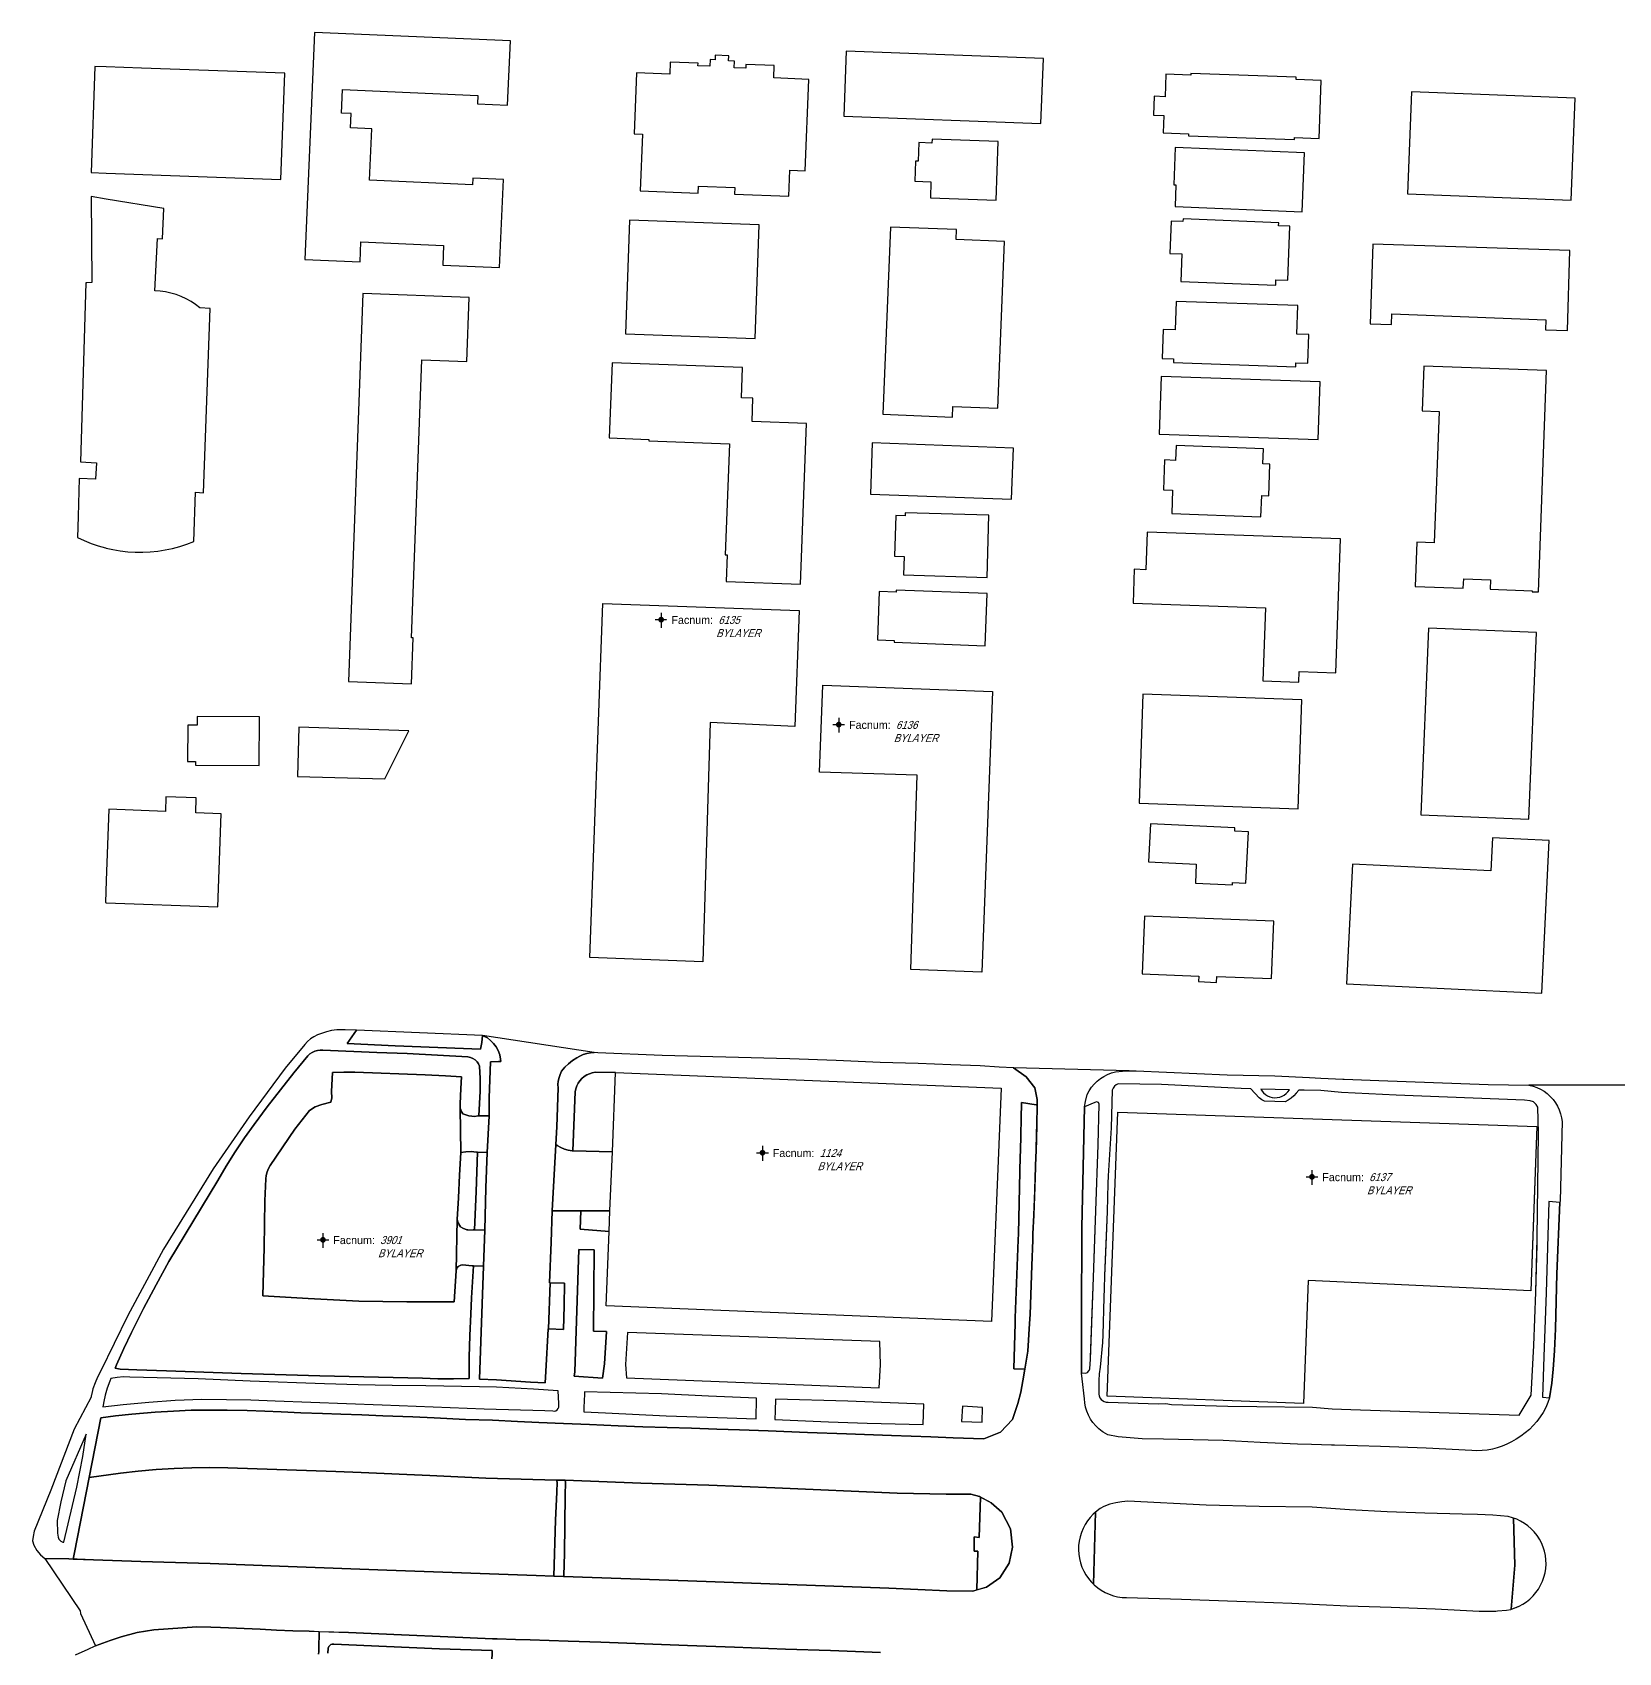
# Model space of a CAD drawing. Header units: inches. Extents: x 1273557 to 1282364, y 239587 to 246310.
# Drawn here: x 1274609 to 1275442, y 242795 to 243646 of the extents above; entities that cross this region are included whole.
import ezdxf
from ezdxf.enums import TextEntityAlignment as Align

# ---------------------------------------------------------------- set-up
doc = ezdxf.new("R2010")
doc.units = ezdxf.units.IN
doc.header["$MEASUREMENT"] = 0
doc.linetypes.add('DASHED2', pattern=[0.375, 0.25, -0.125])
doc.layers.add('BLDG-DATA', color=159, linetype='DASHED2', lineweight=30)
doc.layers.add('BLDG-NONUW-NOTUSED', color=5, linetype='Continuous', lineweight=30)
for name, color, linetype in [('BLDG-UW', 231, 'Continuous'), ('GRASS', 3, 'Continuous'), ('GRASS-ISLAND', 22, 'Continuous'), ('PATH', 253, 'Continuous'), ('PATH-ISLAND', 252, 'Continuous'), ('PRKG-DATA', 255, 'Continuous'), ('PRKG-UW', 6, 'Continuous'), ('STREET-NONUW', 4, 'Continuous'), ('STREET-NONUW-ISLAND', 139, 'Continuous'), ('STREET-UW', 50, 'Continuous')]:
    doc.layers.add(name, color=color, linetype=linetype)
doc.styles.add('SS_LITE', font='FRABK.TTF', dxfattribs={"height": 16})

# ---------------------------------------------------------------- blocks, each defined once
blk = doc.blocks.new('*U1')
for p, q in [((-3.08, 0), (3.08, 0)), ((0, 3.55), (0, -4.2))]:
    blk.add_line(p, q)
at = {"const_width": 1.5}
blk.add_lwpolyline([(-0.75, 0, 1), (0.75, 0, 1)], format="xyb", close=True, dxfattribs=at)
at = {"layer": 'BLDG-DATA', "color": 1, "style": 'SS_LITE'}
blk.add_text('Facnum:', height=4.2, dxfattribs=at).set_placement((27.26, -2.25), align=Align.RIGHT)
at = {"layer": 'BLDG-DATA', "color": 7, "style": 'SS_LITE', "oblique": 20, "width": 0.9, "flags": 8}
for tag, p in [('FACNUM', (29.98, -2.25)), ('OBJECT', (28.84, -9.16))]:
    blk.add_attdef(tag, p, '', height=4.2, dxfattribs=at)
blk = doc.blocks.new('*U8')
for p, q in [((-3.08, 0), (3.08, 0)), ((0, 3.55), (0, -4.2))]:
    blk.add_line(p, q)
at = {"const_width": 1.5}
blk.add_lwpolyline([(-0.75, 0, 1), (0.75, 0, 1)], format="xyb", close=True, dxfattribs=at)
at = {"layer": 'PRKG-DATA', "color": 1, "style": 'SS_LITE'}
blk.add_text('Facnum:', height=4.2, dxfattribs=at).set_placement((27.26, -2.25), align=Align.RIGHT)
at = {"layer": 'PRKG-DATA', "color": 7, "style": 'SS_LITE', "oblique": 20, "width": 0.9, "flags": 8}
for tag, p in [('FACNUM', (29.98, -2.25)), ('OBJECT', (28.84, -9.16))]:
    blk.add_attdef(tag, p, '', height=4.2, dxfattribs=at)

msp = doc.modelspace()

# ---------------------------------------------------------------- linework, layer by layer
at = {"layer": 'BLDG-NONUW-NOTUSED'}
for points in [[(1274787.32, 243595.04), (1274776.2, 243595.52), (1274776.53, 243603.08), (1274771.53, 243603.3), (1274772.07, 243615.67), (1274843.03, 243612.58), (1274842.84, 243608.14), (1274858.7, 243607.45), (1274860.17, 243641.2), (1274757.35, 243645.67), (1274752.16, 243526.47), (1274781.24, 243525.21), (1274781.7, 243535.7), (1274825.06, 243533.81), (1274824.61, 243523.56), (1274854.48, 243522.26), (1274856.49, 243568.44), (1274840.43, 243569.14), (1274840.28, 243565.74), (1274786.15, 243568.1)], [(1274977.58, 243627.13), (1274977.71, 243630.65), (1274974.64, 243630.77), (1274974.74, 243633.46), (1274967.64, 243633.74), (1274967.55, 243631.36), (1274965, 243631.46), (1274964.86, 243627.94), (1274958.6, 243628.18), (1274958.65, 243629.45), (1274944.08, 243630.03), (1274943.83, 243623.75), (1274926.4, 243624.44), (1274925.14, 243592.43), (1274929.41, 243592.26), (1274928.24, 243562.56), (1274958.64, 243561.36), (1274958.78, 243565.04), (1274977.86, 243564.29), (1274977.72, 243560.85), (1275006.3, 243559.72), (1275006.84, 243573.39), (1275014.87, 243573.07), (1275016.76, 243621.03), (1274998.37, 243621.75), (1274998.63, 243628.28), (1274983.71, 243628.87), (1274983.63, 243626.89)], [(1275139.87, 243631.95), (1275036.37, 243635.84), (1275035.09, 243601.67), (1275138.59, 243597.78)], [(1274739.69, 243568.54), (1274741.73, 243624.2), (1274666.56, 243626.86), (1274648.03, 243627.52), (1274642.07, 243627.73), (1274640.04, 243572.07), (1274648.03, 243571.79)], [(1275217.24, 243624.17), (1275217.21, 243623.23), (1275204.15, 243623.68), (1275203.75, 243611.92), (1275197.99, 243612.12), (1275197.64, 243602.19), (1275203.07, 243602.01), (1275202.76, 243592.97), (1275216.06, 243592.51), (1275216.03, 243591.43), (1275271.6, 243589.5), (1275271.64, 243590.46), (1275284.57, 243590.01), (1275285.63, 243620.46), (1275272.59, 243620.91), (1275272.64, 243622.25)], [(1275416.84, 243557.58), (1275418.92, 243611.14), (1275333.04, 243614.47), (1275330.96, 243560.91)], [(1275115.04, 243557.55), (1275116.18, 243588.41), (1275081.49, 243589.69), (1275081.41, 243587.57), (1275074.44, 243587.82), (1275074.08, 243578.04), (1275072.82, 243578.09), (1275072.43, 243567.52), (1275080.88, 243567.2), (1275080.57, 243558.82)], [(1275275.65, 243551.49), (1275276.92, 243582.46), (1275209.13, 243585.25), (1275208.33, 243565.71), (1275209.48, 243565.66), (1275209, 243554.23)], [(1274702.58, 243500.84), (1274697.2, 243501.06), (1274694.92, 243502.81), (1274692.52, 243504.39), (1274690.01, 243505.79), (1274687.4, 243507), (1274684.71, 243508.02), (1274681.96, 243508.83), (1274679.15, 243509.44), (1274676.3, 243509.83), (1274673.43, 243510.02), (1274674.88, 243537.48), (1274677.46, 243537.37), (1274678.24, 243553.18), (1274648.03, 243558.18), (1274640.01, 243559.51), (1274640.36, 243514.38), (1274637.8, 243514.29), (1274637.34, 243514.27), (1274634.45, 243420.22), (1274642.86, 243419.78), (1274642.41, 243411.26), (1274633.78, 243411.59), (1274633.21, 243391.59), (1274633.21, 243391.55), (1274632.9, 243380.65), (1274636.46, 243378.96), (1274640.11, 243377.47), (1274643.84, 243376.18), (1274647.63, 243375.09), (1274648.03, 243375), (1274651.47, 243374.21), (1274655.36, 243373.54), (1274659.28, 243373.08), (1274663.21, 243372.84), (1274667.15, 243372.81), (1274671.09, 243373), (1274675.02, 243373.4), (1274678.91, 243374.01), (1274682.77, 243374.83), (1274686.57, 243375.86), (1274690.32, 243377.1), (1274693.99, 243378.54), (1274694.77, 243404.32), (1274699.01, 243404.05)], [(1275213.18, 243547.8), (1275213.13, 243546.42), (1275207, 243546.66), (1275206.32, 243529.63), (1275212.61, 243529.38), (1275212.03, 243514.96), (1275261.85, 243512.95), (1275261.97, 243515.81), (1275268.1, 243515.57), (1275269.24, 243543.93), (1275263.33, 243544.17), (1275263.39, 243545.77)], [(1274990.74, 243544.74), (1274922.71, 243547.15), (1274920.54, 243487.42), (1274988.62, 243485)], [(1275119.45, 243535.89), (1275094.12, 243536.89), (1275094.33, 243542.15), (1275059.6, 243543.53), (1275055.7, 243445.24), (1275092.22, 243443.79), (1275092.44, 243449.39), (1275115.98, 243448.46)], [(1275312.8, 243534.49), (1275311.47, 243492.71), (1275322.61, 243492.35), (1275322.82, 243498.02), (1275403.56, 243494.76), (1275403.39, 243489.51), (1275414.93, 243489.14), (1275416.27, 243531.19)], [(1274775.18, 243304.92), (1274808.17, 243303.71), (1274809.06, 243327.92), (1274808.25, 243327.95), (1274813.6, 243473.78), (1274837.29, 243472.91), (1274838.52, 243506.5), (1274782.65, 243508.55)], [(1275272.32, 243470.22), (1275272.39, 243472.24), (1275278.67, 243472.02), (1275279.18, 243487.16), (1275272.9, 243487.37), (1275273.41, 243502.31), (1275209.64, 243504.48), (1275209.13, 243489.59), (1275202.68, 243489.81), (1275202.15, 243474.46), (1275208.18, 243474.26), (1275208.12, 243472.41)], [(1274981.35, 243453.84), (1274981.95, 243469.76), (1274913.47, 243472.32), (1274911.99, 243432.82), (1274932.82, 243432.04), (1274932.79, 243431.37), (1274975.12, 243429.79), (1274972.94, 243371.54), (1274973.97, 243371.5), (1274973.45, 243357.53), (1275012.32, 243356.08), (1275015.47, 243440.37), (1274986.97, 243441.44), (1274987.42, 243453.61)], [(1275201.78, 243465.05), (1275200.74, 243434.82), (1275284.15, 243431.96), (1275285.19, 243462.19)], [(1275345.05, 243377.7), (1275335.87, 243378.03), (1275335.03, 243354.89), (1275360.3, 243353.98), (1275360.48, 243358.89), (1275374.58, 243358.38), (1275374.4, 243353.4), (1275396.42, 243352.6), (1275396.4, 243352.12), (1275399.68, 243352), (1275403.88, 243468.21), (1275339.49, 243470.54), (1275338.63, 243447.04), (1275347.55, 243446.72)], [(1275123.21, 243400.61), (1275124.19, 243427.49), (1275050.09, 243430.19), (1275049.11, 243403.31)], [(1275254.46, 243402.63), (1275258.17, 243402.5), (1275258.78, 243419.07), (1275255.12, 243419.21), (1275255.42, 243427.18), (1275209.51, 243428.88), (1275209.21, 243421.03), (1275203.47, 243421.25), (1275202.89, 243405.66), (1275207.69, 243405.48), (1275207.23, 243393.1), (1275254.04, 243391.36)], [(1275067.39, 243393.57), (1275067.34, 243391.91), (1275062.4, 243392.06), (1275061.75, 243370.72), (1275066.73, 243370.57), (1275066.44, 243360.92), (1275110.34, 243359.59), (1275111.33, 243392.24)], [(1275255.08, 243305.28), (1275273.92, 243304.62), (1275274.11, 243310.23), (1275293.36, 243309.56), (1275295.79, 243379.84), (1275194.33, 243383.35), (1275193.65, 243363.67), (1275187.55, 243363.88), (1275186.93, 243346.05), (1275256.4, 243343.65)], [(1275109.37, 243323.78), (1275110.4, 243351.1), (1275062.7, 243352.9), (1275062.66, 243351.87), (1275053.72, 243352.2), (1275052.76, 243326.87), (1275061.55, 243326.54), (1275061.51, 243325.59)], [(1275342.05, 243333.06), (1275338.06, 243235.04), (1275394.68, 243232.74), (1275398.67, 243330.76)], [(1275275.59, 243295.41), (1275192.07, 243298.3), (1275190.09, 243241.05), (1275273.61, 243238.16)], [(1274728.4, 243286.42), (1274695.71, 243286.66), (1274695.67, 243282), (1274690.82, 243282.04), (1274690.69, 243262.96), (1274694.83, 243262.93), (1274694.82, 243261.09), (1274728.22, 243260.85)], [(1274794.29, 243253.97), (1274806.87, 243279.17), (1274749.11, 243280.93), (1274748.4, 243255.19)], [(1274706.51, 243186.72), (1274708.32, 243235.59), (1274694.96, 243236.09), (1274695.24, 243243.88), (1274679.33, 243244.47), (1274679.05, 243236.81), (1274649.42, 243237.91), (1274648.03, 243200.49), (1274647.6, 243188.91), (1274648.03, 243188.89)], [(1275247.53, 243226.02), (1275240.29, 243226.37), (1275240.38, 243228.22), (1275196.05, 243230.36), (1275195.08, 243210.28), (1275220.12, 243209.07), (1275219.65, 243199.16), (1275239.1, 243198.22), (1275239.16, 243199.43), (1275246.23, 243199.09)], [(1275302.05, 243209.11), (1275299.01, 243146.3), (1275401.43, 243141.34), (1275405.31, 243221.54), (1275375.55, 243222.98), (1275374.71, 243205.59)], [(1275193, 243181.88), (1275191.76, 243151.57), (1275221.42, 243150.36), (1275221.3, 243147.44), (1275230.82, 243147.05), (1275230.95, 243150.23), (1275259.67, 243149.05), (1275260.9, 243179.11)]]:
    msp.add_lwpolyline(points, close=True, dxfattribs=at)
at = {"layer": 'BLDG-UW'}
for points in [[(1274908.66, 243345.99), (1275011.62, 243342.23), (1275009.41, 243281.3), (1274965.06, 243283.51), (1274961.08, 243157.88), (1274901.8, 243160.09)], [(1275024.12, 243303.08), (1275113.14, 243299.77), (1275107.61, 243152.46), (1275070.23, 243153.9), (1275073.55, 243255.86), (1275022.46, 243257.41)], [(1274913.65, 243058.1), (1274915.32, 243099.72), (1275117.66, 243091.55), (1275112.68, 242969), (1274910.4, 242977.25), (1274911.97, 243016.3), (1274912.41, 243027.16)], [(1275178.94, 243079.03), (1275398.9, 243071.51), (1275395.7, 242985.14), (1275278.8, 242990.56), (1275276.37, 242925.97), (1275173.41, 242929.84)]]:
    msp.add_lwpolyline(points, close=True, dxfattribs=at)
at = {"layer": 'GRASS'}
for points in [[(1274845.46, 243119.13), (1274779.43, 243121.91), (1274774.54, 243115), (1274799.65, 243113.83), (1274844.38, 243111.94), (1274845.21, 243115.59)], [(1274731.27, 243032.48), (1274731.83, 243043.9), (1274732.03, 243045.76), (1274732.48, 243047.57), (1274733.15, 243049.31), (1274734.04, 243050.95), (1274746.98, 243070), (1274754.61, 243079.75), (1274757.69, 243081.74), (1274761.12, 243083), (1274765.89, 243084.19), (1274766.43, 243086.46), (1274766.32, 243089.79), (1274766.75, 243099.82), (1274772.64, 243099.97), (1274778.54, 243099.92), (1274815.48, 243098.49), (1274826.04, 243097.94), (1274834.45, 243097.45), (1274834.13, 243091.37), (1274833.73, 243083.33), (1274833.74, 243081.09), (1274834.56, 243079.01), (1274835.24, 243078.12), (1274838.27, 243076.97), (1274841.5, 243076.74), (1274843.11, 243076.98), (1274843.57, 243077.09), (1274843.97, 243083.57), (1274844.18, 243090.05), (1274844.19, 243096.54), (1274844, 243103.02), (1274843.41, 243104.27), (1274842.61, 243105.4), (1274841.61, 243106.36), (1274840.46, 243107.13), (1274839.19, 243107.69), (1274837.84, 243108), (1274821.9, 243108.94), (1274805.95, 243109.67), (1274789.99, 243110.18), (1274761.75, 243111.41), (1274760.29, 243111.5), (1274758.83, 243111.34), (1274757.41, 243110.95), (1274756.08, 243110.33), (1274754.87, 243109.5), (1274753.82, 243108.48), (1274746.55, 243099.67), (1274739.43, 243090.73), (1274732.47, 243081.68), (1274725.67, 243072.5), (1274720.55, 243065.39), (1274715.67, 243058.12), (1274711.02, 243050.69), (1274706.62, 243043.11), (1274680.93, 243000.6), (1274674.17, 242988.3), (1274667.62, 242975.88), (1274661.28, 242963.36), (1274657.19, 242954.94), (1274653.38, 242946.38), (1274652.66, 242944.6), (1274655.24, 242944.01), (1274664.08, 242943.72), (1274679.71, 242943.18), (1274718.84, 242941.72), (1274760.13, 242940.55), (1274813.94, 242939.33), (1274822.09, 242939.07), (1274830.26, 242939.01), (1274838.42, 242939.15), (1274838.55, 242950.44), (1274838.89, 242961.72), (1274839.44, 242973), (1274839.79, 242981.44), (1274840.22, 242989.86), (1274840.72, 242998.27), (1274840.06, 242998.3), (1274835, 242998.73), (1274834.17, 242998.63), (1274833.39, 242998.33), (1274832.71, 242997.86), (1274832.16, 242997.23), (1274831.78, 242996.48), (1274831.59, 242995.67), (1274830.61, 242979.4), (1274805.8, 242979.37), (1274780.56, 242979.79), (1274754.05, 242981.09), (1274730.13, 242982.55), (1274730.87, 243008)], [(1274915.32, 243099.72), (1274904.66, 243099.93), (1274903.11, 243099.64), (1274901.61, 243099.15), (1274900.18, 243098.47), (1274898.86, 243097.62), (1274897.66, 243096.59), (1274896.61, 243095.42), (1274895.71, 243094.12), (1274895, 243092.71), (1274894.47, 243091.23), (1274894.14, 243089.68), (1274892.99, 243058.65), (1274913.65, 243058.1)], [(1275177.16, 243092.55), (1275176.44, 243091.57), (1275175.98, 243090.44), (1275175.38, 243070.7), (1275173.82, 243045.58), (1275173.74, 243041.44), (1275173.31, 243026.85), (1275172.65, 243009.34), (1275172.04, 242993.03), (1275171.79, 242986.36), (1275171.62, 242981.68), (1275171.17, 242962.01), (1275170.83, 242958.01), (1275169.7, 242945.16), (1275169.23, 242941.63), (1275168.97, 242938.08), (1275168.9, 242934.53), (1275169.04, 242930.97), (1275169.2, 242929.98), (1275169.58, 242929.04), (1275170.16, 242928.22), (1275170.92, 242927.54), (1275171.81, 242927.06), (1275172.79, 242926.78), (1275173.8, 242926.74), (1275200.19, 242925.85), (1275204.11, 242926), (1275207.1, 242925.49), (1275236.64, 242924.6), (1275251.94, 242924.44), (1275281.08, 242924.13), (1275291.43, 242923.3), (1275301.23, 242922.91), (1275347.58, 242921.34), (1275389.63, 242920), (1275395.82, 242930.47), (1275397.39, 242956.55), (1275398.3, 242984.48), (1275398.98, 243009.34), (1275399.08, 243012.88), (1275399.7, 243067.9), (1275399.39, 243081.59), (1275398.57, 243082.99), (1275397.21, 243084.39), (1275395.38, 243084.97), (1275392.39, 243085.25), (1275325.11, 243087.84), (1275296.35, 243089.32), (1275285.45, 243090.32), (1275276.72, 243090.44), (1275273.95, 243090.52), (1275272.57, 243088.96), (1275271.3, 243087.53), (1275269.87, 243086.26), (1275268.29, 243085.16), (1275266.71, 243084.33), (1275255.96, 243084.78), (1275254.62, 243085.49), (1275253.18, 243086.51), (1275248.79, 243091.24), (1275243.72, 243091.38), (1275201.92, 243093.48), (1275179.2, 243093.84), (1275178.1, 243093.32)], [(1275254, 243091.09), (1275254.65, 243090), (1275255.47, 243089.02), (1275256.44, 243088.18), (1275257.54, 243087.49), (1275258.73, 243086.98), (1275260, 243086.65), (1275261.3, 243086.51), (1275262.62, 243086.58), (1275263.91, 243086.83), (1275265.15, 243087.27), (1275266.31, 243087.9), (1275267.35, 243088.68), (1275268.26, 243089.61), (1275269, 243090.66)], [(1275130.14, 242944), (1275131.65, 242953.56), (1275132.68, 242968.01), (1275133.02, 242972.7), (1275133.83, 242998.53), (1275134.31, 243011.79), (1275134.43, 243015.01), (1275134.79, 243024.97), (1275135.32, 243037.79), (1275135.32, 243037.79), (1275135.61, 243044.69), (1275135.95, 243055.66), (1275136.03, 243058.35), (1275136.34, 243068.5), (1275136.45, 243071.96), (1275136.55, 243082.72), (1275136.16, 243082.77), (1275128.47, 243084.07), (1275127.81, 243058.55), (1275127.74, 243055.78), (1275126.77, 243015.16), (1275126.72, 243011.93), (1275125.02, 242971.08), (1275125.04, 242968.23), (1275124.3, 242944.19), (1275129.8, 242944.01)], [(1275167.33, 243027.23), (1275168.68, 243061.73), (1275169.18, 243083.09), (1275168.81, 243084.02), (1275167.75, 243084.42), (1275166.89, 243083.98), (1275161.53, 243081.75), (1275160.09, 243018.34), (1275160, 243014.35), (1275159.91, 242974.11), (1275159.86, 242950.91), (1275159.84, 242943.42), (1275159.84, 242942.51), (1275159.84, 242942.06), (1275162.18, 242942.01), (1275162.96, 242942.3), (1275163.82, 242943.21), (1275163.87, 242943.31), (1275164.3, 242944.27), (1275164.55, 242949.34), (1275164.58, 242950.24), (1275165.46, 242973.77), (1275165.97, 242987.32), (1275166.99, 243017.28)], [(1274842.2, 243037.3), (1274842.94, 243057.99), (1274842.39, 243058.01), (1274839.61, 243058.25), (1274836.82, 243058.17), (1274834.06, 243057.78), (1274833.46, 243045.87), (1274832.89, 243033.94), (1274832.19, 243022.53), (1274832.69, 243020.84), (1274834.01, 243018.84), (1274835.19, 243018.05), (1274837.19, 243017.23), (1274841.24, 243017.15)], [(1275408.72, 242965.15), (1275409.42, 242994.1), (1275411.03, 243031.51), (1275405.14, 243032.02), (1275403.7, 242984.17), (1275402.6, 242950.71), (1275401.81, 242929.28), (1275405.6, 242929.01), (1275406.75, 242936.71), (1275407.53, 242944.07), (1275408.22, 242953.65)], [(1274912.41, 243027.16), (1274897.11, 243027.19), (1274896.79, 243017.56), (1274911.97, 243016.3)], [(1274896.04, 243006.83), (1274904.14, 243006.69), (1274903.67, 242964), (1274910.55, 242963.75), (1274909.54, 242946.85), (1274908.5, 242939.31), (1274893.68, 242940.34), (1274893.91, 242942.57)], [(1274888.35, 242977.3), (1274888.6, 242989.27), (1274880.93, 242989.34), (1274880.16, 242965.17), (1274888.01, 242964.83)], [(1275053.65, 242934.27), (1275054.36, 242946.39), (1275054.09, 242958.56), (1274921.62, 242963.35), (1274920.51, 242946.43), (1274921.01, 242939.45)], [(1274885.22, 242932.77), (1274872.23, 242933.51), (1274852.91, 242934.61), (1274843.92, 242934.81), (1274815.77, 242935.29), (1274798.04, 242935.46), (1274780.31, 242935.82), (1274762.61, 242936.38), (1274723.59, 242937.73), (1274696.32, 242939.05), (1274660.42, 242939.9), (1274657.09, 242939.95), (1274653.77, 242939.73), (1274650.48, 242939.24), (1274649.86, 242937.7), (1274648.56, 242934.06), (1274647.48, 242930.35), (1274647.29, 242929.51), (1274647, 242927.93), (1274646.3, 242924.35), (1274656.96, 242925.57), (1274670.33, 242926.77), (1274684.26, 242927.72), (1274698.22, 242928.37), (1274711.06, 242928.2), (1274723.9, 242927.88), (1274736.72, 242927.4), (1274792.83, 242925.4), (1274846.41, 242923.28), (1274878.26, 242922.34), (1274882.39, 242922.18), (1274883.22, 242922.07), (1274884.04, 242922.25), (1274884.76, 242922.68), (1274885.29, 242923.33), (1274885.58, 242924.11), (1274885.62, 242926.03)], [(1274989.1, 242917.95), (1274989.33, 242928.84), (1274964.1, 242929.95), (1274939.43, 242931.03), (1274899, 242932.24), (1274898.96, 242930.9), (1274898.74, 242923.9), (1274898.67, 242921.58), (1274910.1, 242921.12), (1274941.94, 242919.62), (1274968.82, 242918.73)], [(1274999.29, 242928.25), (1274999.13, 242922.23), (1274999, 242917.57), (1275027.05, 242916.49), (1275047.32, 242915.71), (1275076.8, 242914.98), (1275077.16, 242925.72), (1275037.28, 242927.18)], [(1275097.4, 242924.57), (1275096.85, 242916.59), (1275107.76, 242916.21), (1275108, 242923.89)], [(1274632.65, 242882.08), (1274635.8, 242898.29), (1274637.49, 242910.02), (1274626.78, 242885.42), (1274624.17, 242874.34), (1274622.33, 242864.69), (1274622.45, 242857.97), (1274622.69, 242855.89), (1274623.18, 242854.81), (1274624.12, 242853.78), (1274625.16, 242853.24), (1274625.71, 242853.33), (1274627.99, 242862.94)], [(1274883.81, 242864.78), (1274884.45, 242879.52), (1274884.64, 242884.74), (1274884.33, 242885.87), (1274847.21, 242886.9), (1274817.83, 242888.22), (1274781.74, 242889.77), (1274768.59, 242890.27), (1274711.8, 242892.33), (1274702.4, 242892.41), (1274692.99, 242892.26), (1274683.59, 242891.9), (1274674.21, 242891.33), (1274664.83, 242890.54), (1274655.48, 242889.53), (1274638.97, 242887.12), (1274631.26, 242847.91), (1274630.57, 242844.41), (1274641.37, 242844.03), (1274666.11, 242843.07), (1274702.57, 242842.05), (1274743.48, 242840.4), (1274795.2, 242838.62), (1274873.63, 242835.75), (1274882.93, 242835.43)], [(1275106.9, 242876.89), (1275106.37, 242877.18), (1275101.73, 242878.47), (1275088.77, 242878.41), (1275063.12, 242879.04), (1274998.99, 242881.71), (1274964.33, 242883.14), (1274928.51, 242884.24), (1274888.96, 242885.71), (1274889.02, 242884.57), (1274888.96, 242877.89), (1274888.5, 242847.38), (1274888.18, 242835.84), (1274888.08, 242835.26), (1274953.23, 242833.03), (1274996.38, 242831.34), (1275058.82, 242829.12), (1275089.19, 242827.77), (1275102.77, 242827.59), (1275105.01, 242828.23), (1275105.5, 242848.54), (1275103.59, 242848.46), (1275103.61, 242855.99), (1275106.11, 242855.63)], [(1275387.29, 242841.26), (1275386.69, 242865.89), (1275386.14, 242866.09), (1275383.88, 242866.68), (1275375.82, 242867.34), (1275367.78, 242867.78), (1275359.75, 242867.96), (1275340.03, 242868.47), (1275320.31, 242869.24), (1275300.61, 242870.27), (1275280.89, 242871.58), (1275253.12, 242872.02), (1275225.38, 242872.71), (1275184.2, 242874.71), (1275181.02, 242874.48), (1275177.84, 242873.96), (1275174.72, 242873.15), (1275171.65, 242872.05), (1275169.65, 242870.84), (1275167.17, 242868.93), (1275166.27, 242831.14), (1275166.62, 242830.79), (1275168.39, 242829.32), (1275170.29, 242828.01), (1275172.31, 242826.87), (1275174.42, 242825.93), (1275176.61, 242825.17), (1275178.86, 242824.63), (1275181.15, 242824.28), (1275183.43, 242824.14), (1275212.42, 242823.32), (1275241.39, 242822.33), (1275270.34, 242821.16), (1275299.3, 242819.82), (1275322.44, 242819.17), (1275345.56, 242818.27), (1275368.69, 242817.12), (1275373.43, 242817.02), (1275377.3, 242817.12), (1275378.19, 242817.14), (1275382.95, 242817.51), (1275385.21, 242818), (1275385.42, 242818.07)]]:
    msp.add_lwpolyline(points, close=True, dxfattribs=at)
for points in [[(1274759.44, 242794.48), (1274759.6, 242795.89), (1274759.67, 242797.4), (1274759.84, 242806.28), (1274754.54, 242806.46), (1274745.95, 242806.67), (1274737.36, 242807.06), (1274728.79, 242807.61), (1274707.96, 242808.46), (1274702.97, 242808.71), (1274695.56, 242808.8), (1274672.94, 242807.3), (1274664.29, 242805.89), (1274655.9, 242803.65), (1274649.99, 242801.73), (1274642.38, 242798.83), (1274638, 242796.73), (1274636.72, 242796.22), (1274631.74, 242794)], [(1274850.26, 242783.23), (1274850.59, 242796.34), (1274822.92, 242797.31), (1274795.16, 242798.43), (1274767.41, 242799.69), (1274766.67, 242799.7), (1274765.95, 242799.5), (1274765.32, 242799.1), (1274764.83, 242798.55), (1274764.41, 242797.66), (1274764.3, 242795.02)]]:
    msp.add_lwpolyline(points, dxfattribs=at)
at = {"layer": 'GRASS-ISLAND'}
msp.add_lwpolyline([(1275278.8, 242990.56), (1275276.37, 242925.97), (1275173.41, 242929.84), (1275178.94, 243079.03), (1275398.9, 243071.51), (1275396.6, 243009.34), (1275395.7, 242985.14)], close=True, dxfattribs=at)
at = {"layer": 'PATH'}
for points in [[(1275125.04, 242968.23), (1275125.02, 242971.08), (1275126.72, 243011.93), (1275126.77, 243015.16), (1275127.74, 243055.78), (1275127.81, 243058.55), (1275128.47, 243084.07), (1275136.16, 243082.77), (1275136.55, 243082.72), (1275136.58, 243085.68), (1275135.41, 243091.76), (1275130.8, 243097.44), (1275124.27, 243102.24), (1275116.72, 243102.63), (1275106.63, 243103.25), (1275091.26, 243103.78), (1275074.24, 243104.41), (1275054.24, 243105.1), (1275031.13, 243106.06), (1275006.77, 243106.98), (1274999.85, 243107.2), (1274939.75, 243108.66), (1274905.98, 243110.16), (1274904.05, 243110.25), (1274902.12, 243110.12), (1274900.22, 243109.77), (1274898.37, 243109.2), (1274896.6, 243108.42), (1274894.93, 243107.44), (1274892.66, 243106.04), (1274890.57, 243104.4), (1274888.67, 243102.52), (1274887, 243100.45), (1274886.23, 243098.79), (1274885.65, 243097.06), (1274885.27, 243095.27), (1274885.09, 243093.46), (1274885.12, 243091.63), (1274884.43, 243071.17), (1274884.01, 243061.95), (1274884.74, 243061.42), (1274886.55, 243060.41), (1274888.47, 243059.6), (1274890.46, 243059.02), (1274892.51, 243058.68), (1274892.99, 243058.65), (1274894.14, 243089.68), (1274894.47, 243091.23), (1274895, 243092.71), (1274895.71, 243094.12), (1274896.61, 243095.42), (1274897.66, 243096.59), (1274898.86, 243097.62), (1274900.18, 243098.47), (1274901.61, 243099.15), (1274903.11, 243099.64), (1274904.66, 243099.93), (1274915.32, 243099.72), (1275117.66, 243091.55), (1275112.68, 242969), (1274910.4, 242977.25), (1274911.97, 243016.3), (1274896.79, 243017.56), (1274897.11, 243027.19), (1274882.08, 243027.22), (1274881.47, 243010.66), (1274880.62, 242989.39), (1274880.93, 242989.34), (1274888.6, 242989.27), (1274888.35, 242977.3), (1274888.01, 242964.83), (1274880.16, 242965.17), (1274879.97, 242965.18), (1274878.76, 242942.91), (1274878.44, 242936.93), (1274870.65, 242937.32), (1274852.78, 242938.41), (1274843.92, 242938.78), (1274846.01, 242998.07), (1274840.72, 242998.27), (1274840.22, 242989.86), (1274839.79, 242981.44), (1274839.44, 242973), (1274838.89, 242961.72), (1274838.55, 242950.44), (1274838.42, 242939.15), (1274830.26, 242939.01), (1274822.09, 242939.07), (1274813.94, 242939.33), (1274760.13, 242940.55), (1274718.84, 242941.72), (1274679.71, 242943.18), (1274664.08, 242943.72), (1274655.24, 242944.01), (1274652.66, 242944.6), (1274653.38, 242946.38), (1274657.19, 242954.94), (1274661.28, 242963.36), (1274667.62, 242975.88), (1274674.17, 242988.3), (1274680.93, 243000.6), (1274706.62, 243043.11), (1274711.02, 243050.69), (1274715.67, 243058.12), (1274720.55, 243065.39), (1274725.67, 243072.5), (1274732.47, 243081.68), (1274739.43, 243090.73), (1274746.55, 243099.67), (1274753.82, 243108.48), (1274754.87, 243109.5), (1274756.08, 243110.33), (1274757.41, 243110.95), (1274758.83, 243111.34), (1274760.29, 243111.5), (1274761.75, 243111.41), (1274789.99, 243110.18), (1274805.95, 243109.67), (1274821.9, 243108.94), (1274837.84, 243108), (1274839.19, 243107.69), (1274840.46, 243107.13), (1274841.61, 243106.36), (1274842.61, 243105.4), (1274843.41, 243104.27), (1274844, 243103.02), (1274844.19, 243096.54), (1274844.18, 243090.05), (1274843.97, 243083.57), (1274843.57, 243077.09), (1274848.97, 243077.08), (1274849.06, 243086.52), (1274849.29, 243095.98), (1274849.66, 243105.44), (1274853.95, 243105.57), (1274854.72, 243105.55), (1274855.04, 243105.54), (1274854.97, 243106.75), (1274854.51, 243109.08), (1274853.72, 243111.32), (1274852.63, 243113.24), (1274851.31, 243115), (1274849.77, 243116.58), (1274848.04, 243117.95), (1274846.16, 243118.87), (1274845.46, 243119.13), (1274845.21, 243115.59), (1274844.38, 243111.94), (1274799.65, 243113.83), (1274774.54, 243115), (1274779.43, 243121.91), (1274773.47, 243122.23), (1274769, 243122.15), (1274766.25, 243121.8), (1274763.54, 243121.17), (1274760.92, 243120.26), (1274758.92, 243119.53), (1274757.03, 243118.57), (1274755.26, 243117.39), (1274753.65, 243116.01), (1274752.21, 243114.45), (1274741.85, 243101.97), (1274723, 243076.43), (1274704.2, 243049.2), (1274678.03, 243007.1), (1274659.34, 242972.17), (1274645.06, 242942.87), (1274643.49, 242939.91), (1274642.16, 242936.85), (1274641.05, 242933.69), (1274640.19, 242930.46), (1274640.14, 242930.11), (1274640.08, 242929.32), (1274631.19, 242912.48), (1274618.96, 242880.49), (1274610.23, 242859.1), (1274609.59, 242856.15), (1274609.25, 242854.03), (1274609.99, 242851.64), (1274611.59, 242848.96), (1274613.46, 242846.55), (1274615.78, 242844.73), (1274628.43, 242844.48), (1274630.57, 242844.41), (1274631.26, 242847.91), (1274638.97, 242887.12), (1274645.15, 242918.54), (1274652.83, 242919.57), (1274661.44, 242920.5), (1274673.72, 242921.43), (1274683.29, 242922.06), (1274692.51, 242922.49), (1274703.45, 242922.61), (1274711.48, 242922.59), (1274721.94, 242922.44), (1274731.21, 242921.97), (1274739.86, 242921.58), (1274750.1, 242921.16), (1274761.59, 242920.72), (1274771.21, 242920.45), (1274782.21, 242920.02), (1274793.14, 242919.51), (1274808.99, 242918.98), (1274820.13, 242918.47), (1274836.53, 242917.72), (1274850.79, 242917.28), (1274863.93, 242916.53), (1274875.07, 242916.09), (1274888.01, 242915.48), (1274901.57, 242915.06), (1274916.72, 242914.33), (1274929.73, 242913.85), (1274955.27, 242913.12), (1274968.56, 242912.64), (1274980.33, 242912.25), (1274995.48, 242911.66), (1275016.03, 242910.89), (1275036.52, 242910.12), (1275060.18, 242909.22), (1275080.88, 242908.51), (1275092.57, 242907.93), (1275108.71, 242907.42), (1275117.32, 242910.96), (1275123.71, 242917.57), (1275126.44, 242926.11), (1275127.97, 242932), (1275129.18, 242937.96), (1275130.14, 242944), (1275129.8, 242944.01), (1275124.3, 242944.19)], [(1275316.02, 243095.59), (1275373.26, 243093.4), (1275394.75, 243093.13), (1275396.87, 243092.62), (1275398.89, 243091.92), (1275400.83, 243091.02), (1275402.66, 243089.93), (1275404.38, 243088.66), (1275405.96, 243087.22), (1275407.39, 243085.64), (1275408.66, 243083.92), (1275409.75, 243082.08), (1275410.65, 243080.14), (1275411.35, 243078.13), (1275411.84, 243076.05), (1275412.11, 243074.08), (1275411.07, 243032.44), (1275411.03, 243031.51), (1275405.14, 243032.02), (1275403.7, 242984.17), (1275402.6, 242950.71), (1275401.81, 242929.28), (1275405.6, 242929.01), (1275404.71, 242926.56), (1275403.54, 242923.93), (1275402.18, 242921.4), (1275400.63, 242918.97), (1275398.91, 242916.66), (1275397.02, 242914.49), (1275394.98, 242912.45), (1275392.8, 242910.58), (1275390.49, 242908.86), (1275388.05, 242907.32), (1275385.53, 242905.97), (1275383.17, 242904.72), (1275380.7, 242903.63), (1275378.14, 242902.75), (1275375.53, 242902.06), (1275372.86, 242901.58), (1275370.17, 242901.3), (1275367.47, 242901.23), (1275364.8, 242901.37), (1275340.79, 242902.52), (1275316.77, 242903.46), (1275292.74, 242904.19), (1275291.13, 242904.23), (1275280.66, 242904.51), (1275273.22, 242904.71), (1275253.71, 242905.5), (1275234.23, 242906.55), (1275202.95, 242907.28), (1275191.81, 242907.44), (1275179.06, 242908.57), (1275173.64, 242909.61), (1275171.33, 242911.03), (1275170.8, 242911.34), (1275169.01, 242912.72), (1275167.37, 242914.28), (1275165.9, 242916.01), (1275164.63, 242917.86), (1275163.55, 242919.85), (1275162.68, 242921.94), (1275162.04, 242924.11), (1275161.62, 242926.33), (1275161.45, 242928.53), (1275160.16, 242938.97), (1275159.84, 242942.03), (1275159.84, 242942.06), (1275162.18, 242942.01), (1275162.96, 242942.3), (1275163.82, 242943.21), (1275164.3, 242944.27), (1275164.55, 242949.34), (1275165.97, 242987.32), (1275167.33, 243027.23), (1275168.68, 243061.73), (1275169.18, 243083.09), (1275168.81, 243084.02), (1275167.75, 243084.42), (1275166.89, 243083.98), (1275161.53, 243081.75), (1275162.07, 243084.63), (1275162.95, 243088.2), (1275163.98, 243090.17), (1275165.19, 243091.99), (1275166.57, 243093.67), (1275168.12, 243095.21), (1275169.81, 243096.57), (1275171.63, 243097.75), (1275173.58, 243098.74), (1275175.59, 243099.53), (1275177.71, 243100.11), (1275181.35, 243100.54), (1275184.99, 243100.7), (1275188.61, 243100.6), (1275236.34, 243098.52), (1275261.38, 243097.98), (1275279.62, 243097.1), (1275285.55, 243096.84), (1275297.01, 243096.35), (1275297.83, 243096.31)], [(1274841.24, 243017.15), (1274846.63, 243017.04), (1274847.3, 243039.26), (1274847.9, 243057.8), (1274842.94, 243057.99), (1274842.2, 243037.3)], [(1274888.96, 242877.89), (1274889.02, 242884.57), (1274888.96, 242885.71), (1274885.1, 242885.85), (1274884.33, 242885.87), (1274884.64, 242884.74), (1274884.45, 242879.52), (1274883.81, 242864.78), (1274882.93, 242835.43), (1274888.08, 242835.26), (1274888.18, 242835.84), (1274888.5, 242847.38)], [(1275123.74, 242850.57), (1275122.63, 242860.33), (1275118.1, 242868.95), (1275112.48, 242873.83), (1275111.18, 242874.54), (1275106.9, 242876.89), (1275106.11, 242855.63), (1275103.61, 242855.99), (1275103.59, 242848.46), (1275105.5, 242848.54), (1275105.01, 242828.23), (1275110.02, 242829.65), (1275116.96, 242834.6), (1275121.94, 242842.18)], [(1275167.17, 242868.93), (1275166.05, 242867.94), (1275164.46, 242866.26), (1275163.03, 242864.45), (1275161.78, 242862.5), (1275160.7, 242860.46), (1275159.81, 242858.33), (1275159.12, 242856.12), (1275158.63, 242853.86), (1275158.36, 242851.57), (1275158.28, 242849.25), (1275158.43, 242846.94), (1275158.78, 242844.66), (1275159.33, 242842.42), (1275160.09, 242840.22), (1275161.04, 242838.12), (1275162.18, 242836.1), (1275163.49, 242834.2), (1275164.98, 242832.42), (1275166.27, 242831.14)], [(1275403.63, 242843.98), (1275403.36, 242846.26), (1275402.89, 242848.52), (1275402.2, 242850.71), (1275401.31, 242852.83), (1275400.24, 242854.87), (1275399.7, 242855.69), (1275398.98, 242856.8), (1275397.55, 242858.6), (1275395.97, 242860.28), (1275394.22, 242861.78), (1275392.36, 242863.14), (1275390.38, 242864.3), (1275388.3, 242865.29), (1275386.69, 242865.89), (1275387.29, 242841.26), (1275385.42, 242818.07), (1275385.45, 242818.08), (1275387.41, 242818.71), (1275388, 242818.96), (1275389.52, 242819.61), (1275391.55, 242820.7), (1275393.46, 242821.97), (1275395.26, 242823.41), (1275396.91, 242825.02), (1275398.41, 242826.76), (1275399.73, 242828.64), (1275400.89, 242830.63), (1275401.85, 242832.71), (1275402.62, 242834.88), (1275403.18, 242837.11), (1275403.54, 242839.38), (1275403.7, 242841.68)]]:
    msp.add_lwpolyline(points, close=True, dxfattribs=at)
for points in [[(1275054.33, 242795.28), (1275028.09, 242796.31), (1275004.56, 242797.14), (1274977.7, 242798.11), (1274953.06, 242798.96), (1274930.29, 242799.92), (1274907.58, 242800.73), (1274890.48, 242801.3), (1274870.48, 242801.92), (1274862.75, 242802.17), (1274853.24, 242802.48), (1274850.75, 242802.58), (1274827.22, 242803.57), (1274802.92, 242804.56), (1274775.17, 242805.76), (1274759.84, 242806.28), (1274759.67, 242797.4), (1274759.6, 242795.89), (1274759.44, 242794.48)], [(1274764.3, 242795.02), (1274764.41, 242797.66), (1274764.83, 242798.55), (1274765.32, 242799.1), (1274765.95, 242799.5), (1274766.67, 242799.7), (1274767.41, 242799.69), (1274795.16, 242798.43), (1274822.92, 242797.31), (1274850.59, 242796.34), (1274850.26, 242783.23)]]:
    msp.add_lwpolyline(points, dxfattribs=at)
at = {"layer": 'PATH-ISLAND'}
for points in [[(1275266.71, 243084.33), (1275255.96, 243084.78), (1275254.62, 243085.49), (1275253.18, 243086.51), (1275248.79, 243091.24), (1275243.72, 243091.38), (1275201.92, 243093.48), (1275179.2, 243093.84), (1275178.1, 243093.32), (1275177.16, 243092.55), (1275176.44, 243091.57), (1275175.98, 243090.44), (1275175.38, 243070.7), (1275173.82, 243045.58), (1275173.74, 243041.44), (1275173.31, 243026.85), (1275172.04, 242993.03), (1275171.79, 242986.36), (1275171.62, 242981.68), (1275171.17, 242962.01), (1275170.83, 242958.01), (1275169.7, 242945.16), (1275169.23, 242941.63), (1275168.97, 242938.08), (1275168.9, 242934.53), (1275169.04, 242930.97), (1275169.2, 242929.98), (1275169.58, 242929.04), (1275170.16, 242928.22), (1275170.92, 242927.54), (1275171.81, 242927.06), (1275172.79, 242926.78), (1275173.8, 242926.74), (1275200.19, 242925.85), (1275204.11, 242926), (1275207.1, 242925.49), (1275236.64, 242924.6), (1275251.94, 242924.44), (1275281.08, 242924.13), (1275291.43, 242923.3), (1275301.23, 242922.91), (1275347.58, 242921.34), (1275389.63, 242920), (1275395.82, 242930.47), (1275397.39, 242956.55), (1275398.3, 242984.48), (1275399.08, 243012.88), (1275399.7, 243067.9), (1275399.39, 243081.59), (1275398.57, 243082.99), (1275397.21, 243084.39), (1275395.38, 243084.97), (1275392.39, 243085.25), (1275325.11, 243087.84), (1275296.35, 243089.32), (1275285.45, 243090.32), (1275276.72, 243090.44), (1275273.95, 243090.52), (1275272.57, 243088.96), (1275271.3, 243087.53), (1275269.87, 243086.26), (1275268.29, 243085.16)], [(1275254, 243091.09), (1275254.65, 243090), (1275255.47, 243089.02), (1275256.44, 243088.18), (1275257.54, 243087.49), (1275258.73, 243086.98), (1275260, 243086.65), (1275261.3, 243086.51), (1275262.62, 243086.58), (1275263.91, 243086.83), (1275265.15, 243087.27), (1275266.31, 243087.9), (1275267.35, 243088.68), (1275268.26, 243089.61), (1275269, 243090.66)], [(1274910.55, 242963.75), (1274903.67, 242964), (1274904.14, 243006.69), (1274896.04, 243006.83), (1274893.91, 242942.57), (1274893.68, 242940.34), (1274908.5, 242939.31), (1274909.54, 242946.85)], [(1275054.09, 242958.56), (1274921.62, 242963.35), (1274920.51, 242946.43), (1274921.01, 242939.45), (1275053.65, 242934.27), (1275054.36, 242946.39)], [(1274885.22, 242932.77), (1274872.23, 242933.51), (1274852.91, 242934.61), (1274843.92, 242934.81), (1274815.77, 242935.29), (1274798.04, 242935.46), (1274780.31, 242935.82), (1274762.61, 242936.38), (1274723.59, 242937.73), (1274696.32, 242939.05), (1274660.42, 242939.9), (1274657.09, 242939.95), (1274653.77, 242939.73), (1274650.48, 242939.24), (1274649.86, 242937.7), (1274648.56, 242934.06), (1274647.48, 242930.35), (1274647.29, 242929.51), (1274647, 242927.93), (1274646.3, 242924.35), (1274656.96, 242925.57), (1274670.33, 242926.77), (1274684.26, 242927.72), (1274698.22, 242928.37), (1274711.06, 242928.2), (1274723.9, 242927.88), (1274736.72, 242927.4), (1274792.83, 242925.4), (1274846.41, 242923.28), (1274878.26, 242922.34), (1274882.39, 242922.18), (1274883.22, 242922.07), (1274884.04, 242922.25), (1274884.76, 242922.68), (1274885.29, 242923.33), (1274885.58, 242924.11), (1274885.62, 242926.03)], [(1274964.1, 242929.95), (1274939.43, 242931.03), (1274899, 242932.24), (1274898.96, 242930.9), (1274898.74, 242923.9), (1274898.67, 242921.58), (1274910.1, 242921.12), (1274941.94, 242919.62), (1274968.82, 242918.73), (1274989.1, 242917.95), (1274989.33, 242928.84)], [(1275077.16, 242925.72), (1275037.28, 242927.18), (1274999.29, 242928.25), (1274999.13, 242922.23), (1274999, 242917.57), (1275027.05, 242916.49), (1275047.32, 242915.71), (1275076.8, 242914.98)], [(1275108, 242923.89), (1275097.4, 242924.57), (1275096.85, 242916.59), (1275107.76, 242916.21)], [(1274632.65, 242882.08), (1274635.8, 242898.29), (1274637.49, 242910.02), (1274626.78, 242885.42), (1274624.17, 242874.34), (1274622.33, 242864.69), (1274622.45, 242857.97), (1274622.69, 242855.89), (1274623.18, 242854.81), (1274624.12, 242853.78), (1274625.16, 242853.24), (1274625.71, 242853.33), (1274627.99, 242862.94)]]:
    msp.add_lwpolyline(points, close=True, dxfattribs=at)
at = {"layer": 'PRKG-UW'}
msp.add_lwpolyline([(1274832.19, 243022.53), (1274832.89, 243033.94), (1274833.46, 243045.87), (1274834.06, 243057.78), (1274833.74, 243081.09), (1274833.73, 243083.33), (1274834.13, 243091.37), (1274834.45, 243097.45), (1274826.04, 243097.94), (1274815.48, 243098.49), (1274778.54, 243099.92), (1274772.64, 243099.97), (1274766.75, 243099.82), (1274766.32, 243089.79), (1274766.43, 243086.46), (1274765.89, 243084.19), (1274761.12, 243083), (1274757.69, 243081.74), (1274754.61, 243079.75), (1274746.98, 243070), (1274734.04, 243050.95), (1274733.15, 243049.31), (1274732.48, 243047.57), (1274732.03, 243045.76), (1274731.83, 243043.9), (1274731.27, 243032.48), (1274730.87, 243008), (1274730.13, 242982.55), (1274754.05, 242981.09), (1274780.56, 242979.79), (1274805.8, 242979.37), (1274830.61, 242979.4), (1274831.59, 242995.67)], close=True, dxfattribs=at)
at = {"layer": 'STREET-NONUW'}
msp.add_lwpolyline([(1274847.3, 243039.26), (1274846.63, 243017.04), (1274846.01, 242998.07), (1274843.92, 242938.78), (1274852.78, 242938.41), (1274870.65, 242937.32), (1274878.44, 242936.93), (1274878.76, 242942.91), (1274879.97, 242965.18), (1274880.16, 242965.17), (1274880.93, 242989.34), (1274880.62, 242989.39), (1274881.47, 243010.66), (1274882.08, 243027.22), (1274884.01, 243061.95), (1274884.43, 243071.17), (1274885.12, 243091.63), (1274885.09, 243093.46), (1274885.27, 243095.27), (1274885.65, 243097.06), (1274886.23, 243098.79), (1274887, 243100.45), (1274888.67, 243102.52), (1274890.57, 243104.4), (1274892.66, 243106.04), (1274894.93, 243107.44), (1274896.6, 243108.42), (1274898.37, 243109.2), (1274900.22, 243109.77), (1274902.12, 243110.12), (1274904.05, 243110.25), (1274845.46, 243119.13), (1274846.16, 243118.87), (1274848.04, 243117.95), (1274849.77, 243116.58), (1274851.31, 243115), (1274852.63, 243113.24), (1274853.72, 243111.32), (1274854.51, 243109.08), (1274854.97, 243106.75), (1274855.04, 243105.54), (1274854.72, 243105.55), (1274853.95, 243105.57), (1274849.66, 243105.44), (1274849.29, 243095.98), (1274849.06, 243086.52), (1274848.97, 243077.08), (1274847.9, 243057.8)], close=True, dxfattribs=at)
msp.add_lwpolyline([(1275473.72, 243093.03), (1275394.75, 243093.13), (1275396.87, 243092.62), (1275398.89, 243091.92), (1275400.83, 243091.02), (1275402.66, 243089.93), (1275404.38, 243088.66), (1275405.96, 243087.22), (1275407.39, 243085.64), (1275408.66, 243083.92), (1275409.75, 243082.08), (1275410.65, 243080.14), (1275411.35, 243078.13), (1275411.84, 243076.05), (1275412.11, 243074.08), (1275411.07, 243032.44), (1275411.03, 243031.51), (1275409.42, 242994.1), (1275408.72, 242965.15), (1275408.22, 242953.65), (1275407.53, 242944.07), (1275406.75, 242936.71), (1275405.6, 242929.01), (1275404.71, 242926.56), (1275403.54, 242923.93), (1275402.18, 242921.4), (1275400.63, 242918.97), (1275398.91, 242916.66), (1275397.02, 242914.49), (1275394.98, 242912.45), (1275392.8, 242910.58), (1275390.49, 242908.86), (1275388.05, 242907.32), (1275385.53, 242905.97), (1275383.17, 242904.72), (1275380.7, 242903.63), (1275378.14, 242902.75), (1275375.53, 242902.06), (1275372.86, 242901.58), (1275370.17, 242901.3), (1275367.47, 242901.23), (1275364.8, 242901.37), (1275340.79, 242902.52), (1275316.77, 242903.46), (1275292.74, 242904.19), (1275291.13, 242904.23), (1275280.66, 242904.51), (1275273.22, 242904.71), (1275253.71, 242905.5), (1275234.23, 242906.55), (1275202.95, 242907.28), (1275191.81, 242907.44), (1275179.06, 242908.57), (1275173.64, 242909.61), (1275171.33, 242911.03), (1275170.8, 242911.34), (1275169.01, 242912.72), (1275167.37, 242914.28), (1275165.9, 242916.01), (1275164.63, 242917.86), (1275163.55, 242919.85), (1275162.68, 242921.94), (1275162.04, 242924.11), (1275161.62, 242926.33), (1275161.45, 242928.53), (1275160.16, 242938.97), (1275159.84, 242942.03), (1275159.84, 242942.06), (1275159.84, 242942.51), (1275159.84, 242943.42), (1275159.86, 242950.91), (1275159.91, 242974.11), (1275160, 243014.35), (1275160.09, 243018.34), (1275161.53, 243081.75), (1275162.07, 243084.63), (1275162.95, 243088.2), (1275163.98, 243090.17), (1275165.19, 243091.99), (1275166.57, 243093.67), (1275168.12, 243095.21), (1275169.81, 243096.57), (1275171.63, 243097.75), (1275173.58, 243098.74), (1275175.59, 243099.53), (1275177.71, 243100.11), (1275181.35, 243100.54), (1275184.99, 243100.7), (1275124.27, 243102.24), (1275130.8, 243097.44), (1275135.41, 243091.76), (1275136.58, 243085.68), (1275136.55, 243082.72), (1275136.45, 243071.96), (1275136.03, 243058.35), (1275135.95, 243055.66), (1275135.61, 243044.69), (1275134.79, 243024.97), (1275134.43, 243015.01), (1275134.31, 243011.79), (1275133.83, 242998.53), (1275133.02, 242972.7), (1275132.68, 242968.01), (1275131.65, 242953.56), (1275130.14, 242944), (1275129.18, 242937.96), (1275127.97, 242932), (1275126.44, 242926.11), (1275123.71, 242917.57), (1275117.32, 242910.96), (1275108.71, 242907.42), (1275092.57, 242907.93), (1275080.88, 242908.51), (1275060.18, 242909.22), (1275036.52, 242910.12), (1275016.03, 242910.89), (1274995.48, 242911.66), (1274980.33, 242912.25), (1274968.56, 242912.64), (1274955.27, 242913.12), (1274929.73, 242913.85), (1274916.72, 242914.33), (1274901.57, 242915.06), (1274888.01, 242915.48), (1274875.07, 242916.09), (1274863.93, 242916.53), (1274850.79, 242917.28), (1274836.53, 242917.72), (1274820.13, 242918.47), (1274808.99, 242918.98), (1274793.14, 242919.51), (1274782.21, 242920.02), (1274771.21, 242920.45), (1274761.59, 242920.72), (1274750.1, 242921.16), (1274739.86, 242921.58), (1274731.21, 242921.97), (1274721.94, 242922.44), (1274711.48, 242922.59), (1274703.45, 242922.61), (1274692.51, 242922.49), (1274683.29, 242922.06), (1274673.72, 242921.43), (1274661.44, 242920.5), (1274652.83, 242919.57), (1274645.15, 242918.54), (1274638.97, 242887.12), (1274655.48, 242889.53), (1274664.83, 242890.54), (1274674.21, 242891.33), (1274683.59, 242891.9), (1274692.99, 242892.26), (1274702.4, 242892.41), (1274711.8, 242892.33), (1274768.59, 242890.27), (1274781.74, 242889.77), (1274817.83, 242888.22), (1274847.21, 242886.9), (1274884.33, 242885.87), (1274885.09, 242885.85), (1274888.96, 242885.71), (1274928.51, 242884.24), (1274964.33, 242883.14), (1274998.99, 242881.71), (1275063.12, 242879.04), (1275088.77, 242878.41), (1275101.73, 242878.47), (1275106.37, 242877.18), (1275111.18, 242874.54), (1275112.48, 242873.83), (1275118.1, 242868.95), (1275122.63, 242860.33), (1275123.74, 242850.57), (1275121.94, 242842.18), (1275116.96, 242834.6), (1275110.02, 242829.65), (1275102.77, 242827.59), (1275089.19, 242827.77), (1275058.82, 242829.12), (1274996.38, 242831.34), (1274953.23, 242833.03), (1274888.08, 242835.26), (1274882.77, 242835.44), (1274873.63, 242835.75), (1274795.2, 242838.62), (1274743.48, 242840.4), (1274702.57, 242842.05), (1274666.11, 242843.07), (1274641.37, 242844.03), (1274628.43, 242844.48), (1274615.78, 242844.73), (1274634.24, 242817.22), (1274634.56, 242815.85), (1274642.38, 242798.83), (1274649.99, 242801.73), (1274655.9, 242803.65), (1274664.29, 242805.89), (1274672.94, 242807.3), (1274695.56, 242808.8), (1274702.97, 242808.71), (1274707.96, 242808.46), (1274728.79, 242807.61), (1274737.36, 242807.06), (1274745.95, 242806.67), (1274754.54, 242806.46), (1274775.17, 242805.76), (1274802.92, 242804.56), (1274827.22, 242803.57), (1274850.75, 242802.58), (1274853.24, 242802.48), (1274862.75, 242802.17), (1274870.48, 242801.92), (1274890.48, 242801.3), (1274907.58, 242800.73), (1274930.29, 242799.92), (1274953.06, 242798.96), (1274977.7, 242798.11), (1275004.56, 242797.14), (1275028.09, 242796.31), (1275054.33, 242795.28)], dxfattribs=at)
at = {"layer": 'STREET-NONUW-ISLAND'}
msp.add_lwpolyline([(1275322.44, 242819.17), (1275345.56, 242818.27), (1275368.69, 242817.12), (1275373.43, 242817.02), (1275378.19, 242817.14), (1275382.95, 242817.51), (1275385.21, 242818), (1275387.41, 242818.71), (1275389.52, 242819.61), (1275391.55, 242820.7), (1275393.46, 242821.97), (1275395.26, 242823.41), (1275396.91, 242825.02), (1275398.41, 242826.76), (1275399.73, 242828.64), (1275400.89, 242830.63), (1275401.85, 242832.71), (1275402.62, 242834.88), (1275403.18, 242837.11), (1275403.54, 242839.38), (1275403.7, 242841.68), (1275403.63, 242843.98), (1275403.36, 242846.26), (1275402.89, 242848.52), (1275402.2, 242850.71), (1275401.31, 242852.83), (1275400.24, 242854.87), (1275398.98, 242856.8), (1275397.55, 242858.6), (1275395.97, 242860.28), (1275394.22, 242861.78), (1275392.36, 242863.14), (1275390.38, 242864.3), (1275388.3, 242865.29), (1275386.14, 242866.09), (1275383.88, 242866.68), (1275375.82, 242867.34), (1275367.78, 242867.78), (1275359.75, 242867.96), (1275340.03, 242868.47), (1275320.31, 242869.24), (1275300.61, 242870.27), (1275280.89, 242871.58), (1275253.12, 242872.02), (1275225.38, 242872.71), (1275184.2, 242874.71), (1275181.02, 242874.48), (1275177.84, 242873.96), (1275174.72, 242873.15), (1275171.65, 242872.05), (1275169.65, 242870.84), (1275167.17, 242868.93), (1275166.05, 242867.94), (1275164.46, 242866.26), (1275163.03, 242864.45), (1275161.78, 242862.5), (1275160.7, 242860.46), (1275159.81, 242858.33), (1275159.12, 242856.12), (1275158.63, 242853.86), (1275158.36, 242851.57), (1275158.28, 242849.25), (1275158.43, 242846.94), (1275158.78, 242844.66), (1275159.33, 242842.42), (1275160.09, 242840.22), (1275161.04, 242838.12), (1275162.18, 242836.1), (1275163.49, 242834.2), (1275164.98, 242832.42), (1275166.62, 242830.79), (1275168.39, 242829.32), (1275170.29, 242828.01), (1275172.31, 242826.87), (1275174.42, 242825.93), (1275176.61, 242825.17), (1275178.86, 242824.63), (1275181.15, 242824.28), (1275183.43, 242824.14), (1275212.42, 242823.32), (1275241.39, 242822.33), (1275270.34, 242821.16), (1275299.3, 242819.82)], close=True, dxfattribs=at)
at = {"layer": 'STREET-UW'}
for points in [[(1274848.97, 243077.08), (1274843.57, 243077.09), (1274843.11, 243076.98), (1274841.5, 243076.74), (1274838.27, 243076.97), (1274835.24, 243078.12), (1274834.56, 243079.01), (1274833.74, 243081.09), (1274834.06, 243057.78), (1274836.82, 243058.17), (1274839.61, 243058.25), (1274842.39, 243058.01), (1274842.94, 243057.99), (1274847.9, 243057.8)], [(1274913.65, 243058.1), (1274892.99, 243058.65), (1274892.51, 243058.68), (1274890.46, 243059.02), (1274888.47, 243059.6), (1274886.55, 243060.41), (1274884.74, 243061.42), (1274884.01, 243061.95), (1274882.08, 243027.22), (1274897.11, 243027.19), (1274912.41, 243027.16)], [(1274846.63, 243017.04), (1274841.24, 243017.15), (1274840.66, 243017.16), (1274840.66, 243017.08), (1274839.25, 243016.98), (1274837.84, 243017.11), (1274837.39, 243017.23), (1274837.19, 243017.23), (1274836.85, 243017.37), (1274836.47, 243017.47), (1274835.19, 243018.05), (1274834.01, 243018.84), (1274833.25, 243019.78), (1274832.69, 243020.84), (1274832.35, 243022), (1274832.19, 243022.53), (1274831.59, 242995.67), (1274831.78, 242996.48), (1274832.16, 242997.23), (1274832.71, 242997.86), (1274833.39, 242998.33), (1274834.17, 242998.63), (1274835, 242998.73), (1274840.06, 242998.3), (1274840.72, 242998.27), (1274846.01, 242998.07)]]:
    msp.add_lwpolyline(points, close=True, dxfattribs=at)

# ---------------------------------------------------------------- block references
at = {"layer": 'BLDG-DATA'}
ref = msp.add_blockref('*U1', (1274939.25, 243337.44), dxfattribs=at)
ref.add_attrib('FACNUM', '6135', (1274969.23, 243335.19), dxfattribs={"color": 7, "height": 4.2, "style": 'SS_LITE', "oblique": 20, "width": 0.9})
ref.add_attrib('OBJECT', 'BYLAYER', (1274968.09, 243328.29), dxfattribs={"color": 7, "height": 4.2, "style": 'SS_LITE', "oblique": 20, "width": 0.9})
ref = msp.add_blockref('*U1', (1275032.48, 243282.35), dxfattribs=at)
ref.add_attrib('FACNUM', '6136', (1275062.46, 243280.1), dxfattribs={"color": 7, "height": 4.2, "style": 'SS_LITE', "oblique": 20, "width": 0.9})
ref.add_attrib('OBJECT', 'BYLAYER', (1275061.32, 243273.2), dxfattribs={"color": 7, "height": 4.2, "style": 'SS_LITE', "oblique": 20, "width": 0.9})
ref = msp.add_blockref('*U1', (1274992.45, 243057.65), dxfattribs=at)
ref.add_attrib('FACNUM', '1124', (1275022.43, 243055.4), dxfattribs={"color": 7, "height": 4.2, "style": 'SS_LITE', "oblique": 20, "width": 0.9})
ref.add_attrib('OBJECT', 'BYLAYER', (1275021.29, 243048.49), dxfattribs={"color": 7, "height": 4.2, "style": 'SS_LITE', "oblique": 20, "width": 0.9})
ref = msp.add_blockref('*U1', (1275280.86, 243044.98), dxfattribs=at)
ref.add_attrib('FACNUM', '6137', (1275310.84, 243042.74), dxfattribs={"color": 7, "height": 4.2, "style": 'SS_LITE', "oblique": 20, "width": 0.9})
ref.add_attrib('OBJECT', 'BYLAYER', (1275309.69, 243035.83), dxfattribs={"color": 7, "height": 4.2, "style": 'SS_LITE', "oblique": 20, "width": 0.9})
at = {"layer": 'PRKG-DATA'}
ref = msp.add_blockref('*U8', (1274761.75, 243011.95), dxfattribs=at)
ref.add_attrib('FACNUM', '3901', (1274791.73, 243009.71), dxfattribs={"color": 7, "height": 4.2, "style": 'SS_LITE', "oblique": 20, "width": 0.9})
ref.add_attrib('OBJECT', 'BYLAYER', (1274790.59, 243002.8), dxfattribs={"color": 7, "height": 4.2, "style": 'SS_LITE', "oblique": 20, "width": 0.9})

doc.saveas('drawing.dxf')
